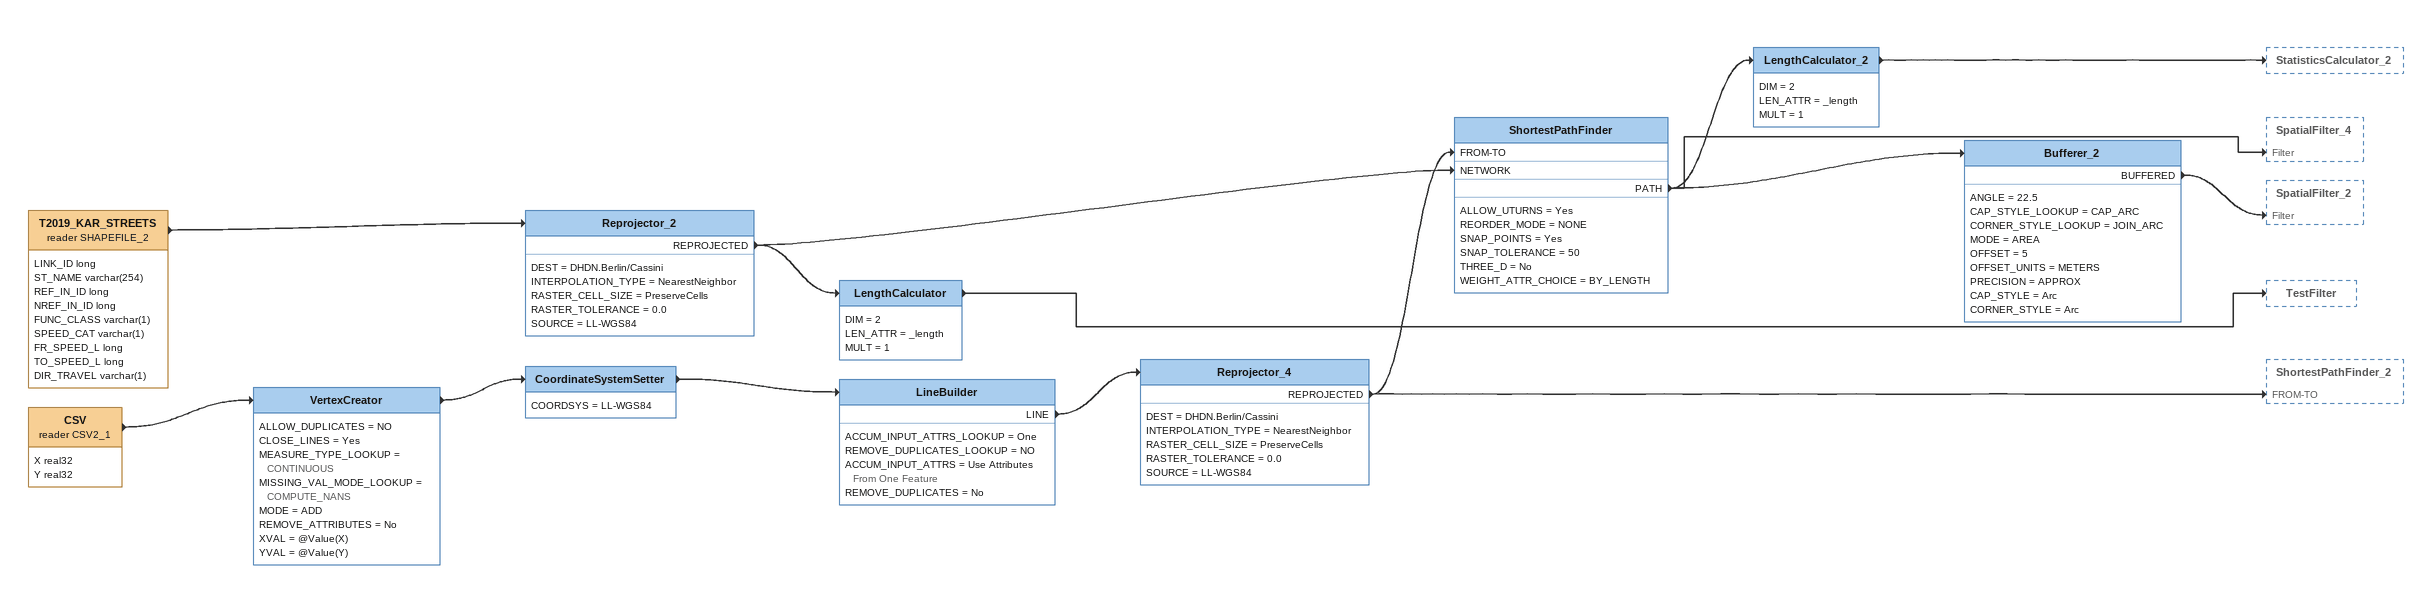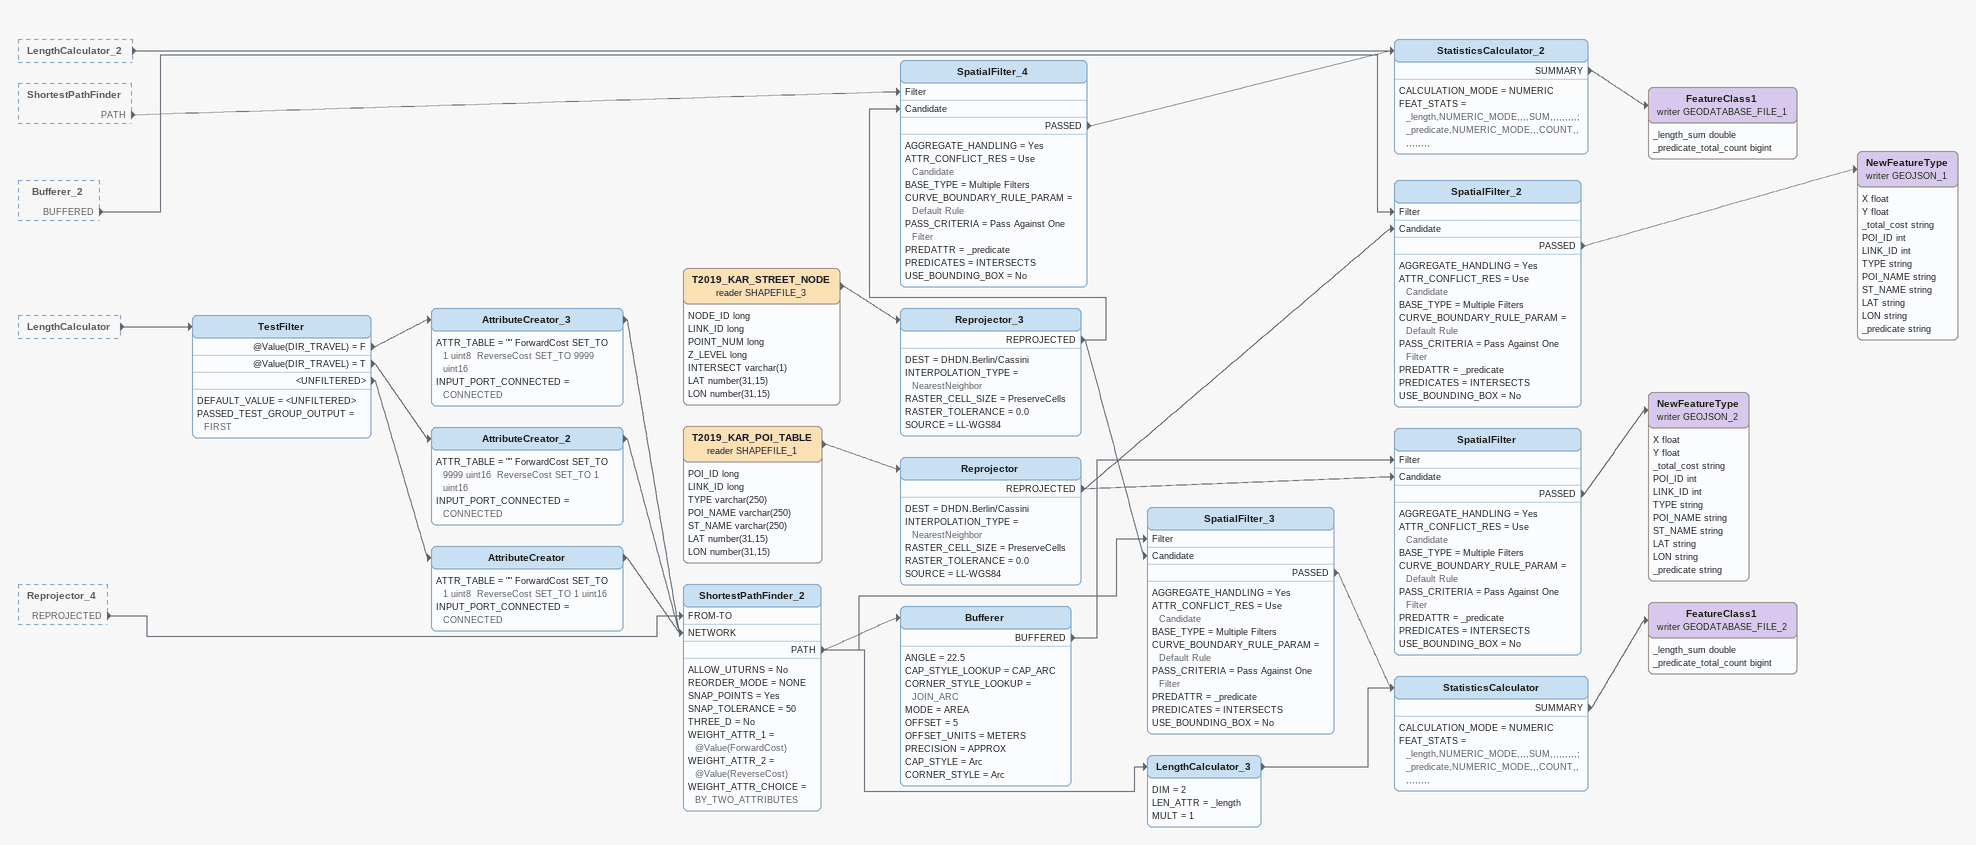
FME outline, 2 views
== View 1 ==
CSV (reader CSV2_1)
    attributes: X real32, Y real32
    -> VertexCreator
VertexCreator
    ALLOW_DUPLICATES = NO
    CLOSE_LINES = Yes
    MEASURE_TYPE_LOOKUP = CONTINUOUS
    MISSING_VAL_MODE_LOOKUP = COMPUTE_NANS
    MODE = ADD
    REMOVE_ATTRIBUTES = No
    XVAL = @Value(X)
    YVAL = @Value(Y)
    -> CoordinateSystemSetter
CoordinateSystemSetter
    COORDSYS = LL-WGS84
    -> LineBuilder
LineBuilder
    ACCUM_INPUT_ATTRS_LOOKUP = One
    REMOVE_DUPLICATES_LOOKUP = NO
    ACCUM_INPUT_ATTRS = Use Attributes From One Feature
    REMOVE_DUPLICATES = No
    LINE -> Reprojector_4
Reprojector_4
    DEST = DHDN.Berlin/Cassini
    INTERPOLATION_TYPE = NearestNeighbor
    RASTER_CELL_SIZE = PreserveCells
    RASTER_TOLERANCE = 0.0
    SOURCE = LL-WGS84
    REPROJECTED -> ShortestPathFinder [FROM-TO]
    REPROJECTED -> ShortestPathFinder_2 [FROM-TO]
T2019_KAR_STREETS (reader SHAPEFILE_2)
    attributes: LINK_ID long, ST_NAME varchar(254), REF_IN_ID long, NREF_IN_ID long, FUNC_CLASS varchar(1), SPEED_CAT varchar(1), FR_SPEED_L long, TO_SPEED_L long, DIR_TRAVEL varchar(1)
    -> Reprojector_2
Reprojector_2
    DEST = DHDN.Berlin/Cassini
    INTERPOLATION_TYPE = NearestNeighbor
    RASTER_CELL_SIZE = PreserveCells
    RASTER_TOLERANCE = 0.0
    SOURCE = LL-WGS84
    REPROJECTED -> ShortestPathFinder [NETWORK]
    REPROJECTED -> LengthCalculator
ShortestPathFinder
    ALLOW_UTURNS = Yes
    REORDER_MODE = NONE
    SNAP_POINTS = Yes
    SNAP_TOLERANCE = 50
    THREE_D = No
    WEIGHT_ATTR_CHOICE = BY_LENGTH
    PATH -> Bufferer_2
    PATH -> SpatialFilter_4 [Filter]
    PATH -> LengthCalculator_2
LengthCalculator_2
    DIM = 2
    LEN_ATTR = _length
    MULT = 1
    -> StatisticsCalculator_2
Bufferer_2
    ANGLE = 22.5
    CAP_STYLE_LOOKUP = CAP_ARC
    CORNER_STYLE_LOOKUP = JOIN_ARC
    MODE = AREA
    OFFSET = 5
    OFFSET_UNITS = METERS
    PRECISION = APPROX
    CAP_STYLE = Arc
    CORNER_STYLE = Arc
    BUFFERED -> SpatialFilter_2 [Filter]
LengthCalculator
    DIM = 2
    LEN_ATTR = _length
    MULT = 1
    -> TestFilter

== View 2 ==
LengthCalculator_2 [outside]
    -> StatisticsCalculator_2
ShortestPathFinder [outside]
    PATH -> SpatialFilter_4 [Filter]
Bufferer_2 [outside]
    BUFFERED -> SpatialFilter_2 [Filter]
LengthCalculator [outside]
    -> TestFilter
Reprojector_4 [outside]
    REPROJECTED -> ShortestPathFinder_2 [FROM-TO]
TestFilter
    DEFAULT_VALUE = <UNFILTERED>
    PASSED_TEST_GROUP_OUTPUT = FIRST
    @Value(DIR_TRAVEL) = F -> AttributeCreator_3
    @Value(DIR_TRAVEL) = T -> AttributeCreator_2
    <UNFILTERED> -> AttributeCreator
AttributeCreator_3
    ATTR_TABLE = "" ForwardCost SET_TO 1 uint8  ReverseCost SET_TO 9999 uint16
    INPUT_PORT_CONNECTED = CONNECTED
    -> ShortestPathFinder_2 [NETWORK]
AttributeCreator_2
    ATTR_TABLE = "" ForwardCost SET_TO 9999 uint16  ReverseCost SET_TO 1 uint16
    INPUT_PORT_CONNECTED = CONNECTED
    -> ShortestPathFinder_2 [NETWORK]
AttributeCreator
    ATTR_TABLE = "" ForwardCost SET_TO 1 uint8  ReverseCost SET_TO 1 uint16
    INPUT_PORT_CONNECTED = CONNECTED
    -> ShortestPathFinder_2 [NETWORK]
ShortestPathFinder_2
    ALLOW_UTURNS = No
    REORDER_MODE = NONE
    SNAP_POINTS = Yes
    SNAP_TOLERANCE = 50
    THREE_D = No
    WEIGHT_ATTR_1 = @Value(ForwardCost)
    WEIGHT_ATTR_2 = @Value(ReverseCost)
    WEIGHT_ATTR_CHOICE = BY_TWO_ATTRIBUTES
    PATH -> Bufferer
    PATH -> SpatialFilter_3 [Filter]
    PATH -> LengthCalculator_3
Bufferer
    ANGLE = 22.5
    CAP_STYLE_LOOKUP = CAP_ARC
    CORNER_STYLE_LOOKUP = JOIN_ARC
    MODE = AREA
    OFFSET = 5
    OFFSET_UNITS = METERS
    PRECISION = APPROX
    CAP_STYLE = Arc
    CORNER_STYLE = Arc
    BUFFERED -> SpatialFilter [Filter]
LengthCalculator_3
    DIM = 2
    LEN_ATTR = _length
    MULT = 1
    -> StatisticsCalculator
T2019_KAR_STREET_NODE (reader SHAPEFILE_3)
    attributes: NODE_ID long, LINK_ID long, POINT_NUM long, Z_LEVEL long, INTERSECT varchar(1), LAT number(31,15), LON number(31,15)
    -> Reprojector_3
Reprojector_3
    DEST = DHDN.Berlin/Cassini
    INTERPOLATION_TYPE = NearestNeighbor
    RASTER_CELL_SIZE = PreserveCells
    RASTER_TOLERANCE = 0.0
    SOURCE = LL-WGS84
    REPROJECTED -> SpatialFilter_3 [Candidate]
    REPROJECTED -> SpatialFilter_4 [Candidate]
SpatialFilter_4
    AGGREGATE_HANDLING = Yes
    ATTR_CONFLICT_RES = Use Candidate
    BASE_TYPE = Multiple Filters
    CURVE_BOUNDARY_RULE_PARAM = Default Rule
    PASS_CRITERIA = Pass Against One Filter
    PREDATTR = _predicate
    PREDICATES = INTERSECTS
    USE_BOUNDING_BOX = No
    PASSED -> StatisticsCalculator_2
StatisticsCalculator_2
    CALCULATION_MODE = NUMERIC
    FEAT_STATS = _length,NUMERIC_MODE,,,,SUM,,,,,,,,,;_predicate,NUMERIC_MODE,,,COUNT,,,,,,,,,,
    SUMMARY -> FeatureClass1 (writer GEODATABASE_FILE_1)
FeatureClass1 (writer GEODATABASE_FILE_1)
    attributes: _length_sum double, _predicate_total_count bigint
SpatialFilter_3
    AGGREGATE_HANDLING = Yes
    ATTR_CONFLICT_RES = Use Candidate
    BASE_TYPE = Multiple Filters
    CURVE_BOUNDARY_RULE_PARAM = Default Rule
    PASS_CRITERIA = Pass Against One Filter
    PREDATTR = _predicate
    PREDICATES = INTERSECTS
    USE_BOUNDING_BOX = No
    PASSED -> StatisticsCalculator
StatisticsCalculator
    CALCULATION_MODE = NUMERIC
    FEAT_STATS = _length,NUMERIC_MODE,,,,SUM,,,,,,,,,;_predicate,NUMERIC_MODE,,,COUNT,,,,,,,,,,
    SUMMARY -> FeatureClass1 (writer GEODATABASE_FILE_2)
FeatureClass1 (writer GEODATABASE_FILE_2)
    attributes: _length_sum double, _predicate_total_count bigint
T2019_KAR_POI_TABLE (reader SHAPEFILE_1)
    attributes: POI_ID long, LINK_ID long, TYPE varchar(250), POI_NAME varchar(250), ST_NAME varchar(250), LAT number(31,15), LON number(31,15)
    -> Reprojector
Reprojector
    DEST = DHDN.Berlin/Cassini
    INTERPOLATION_TYPE = NearestNeighbor
    RASTER_CELL_SIZE = PreserveCells
    RASTER_TOLERANCE = 0.0
    SOURCE = LL-WGS84
    REPROJECTED -> SpatialFilter [Candidate]
    REPROJECTED -> SpatialFilter_2 [Candidate]
SpatialFilter_2
    AGGREGATE_HANDLING = Yes
    ATTR_CONFLICT_RES = Use Candidate
    BASE_TYPE = Multiple Filters
    CURVE_BOUNDARY_RULE_PARAM = Default Rule
    PASS_CRITERIA = Pass Against One Filter
    PREDATTR = _predicate
    PREDICATES = INTERSECTS
    USE_BOUNDING_BOX = No
    PASSED -> NewFeatureType (writer GEOJSON_1)
NewFeatureType (writer GEOJSON_1)
    attributes: X float, Y float, _total_cost string, POI_ID int, LINK_ID int, TYPE string, POI_NAME string, ST_NAME string, LAT string, LON string, _predicate string
SpatialFilter
    AGGREGATE_HANDLING = Yes
    ATTR_CONFLICT_RES = Use Candidate
    BASE_TYPE = Multiple Filters
    CURVE_BOUNDARY_RULE_PARAM = Default Rule
    PASS_CRITERIA = Pass Against One Filter
    PREDATTR = _predicate
    PREDICATES = INTERSECTS
    USE_BOUNDING_BOX = No
    PASSED -> NewFeatureType (writer GEOJSON_2)
NewFeatureType (writer GEOJSON_2)
    attributes: X float, Y float, _total_cost string, POI_ID int, LINK_ID int, TYPE string, POI_NAME string, ST_NAME string, LAT string, LON string, _predicate string
